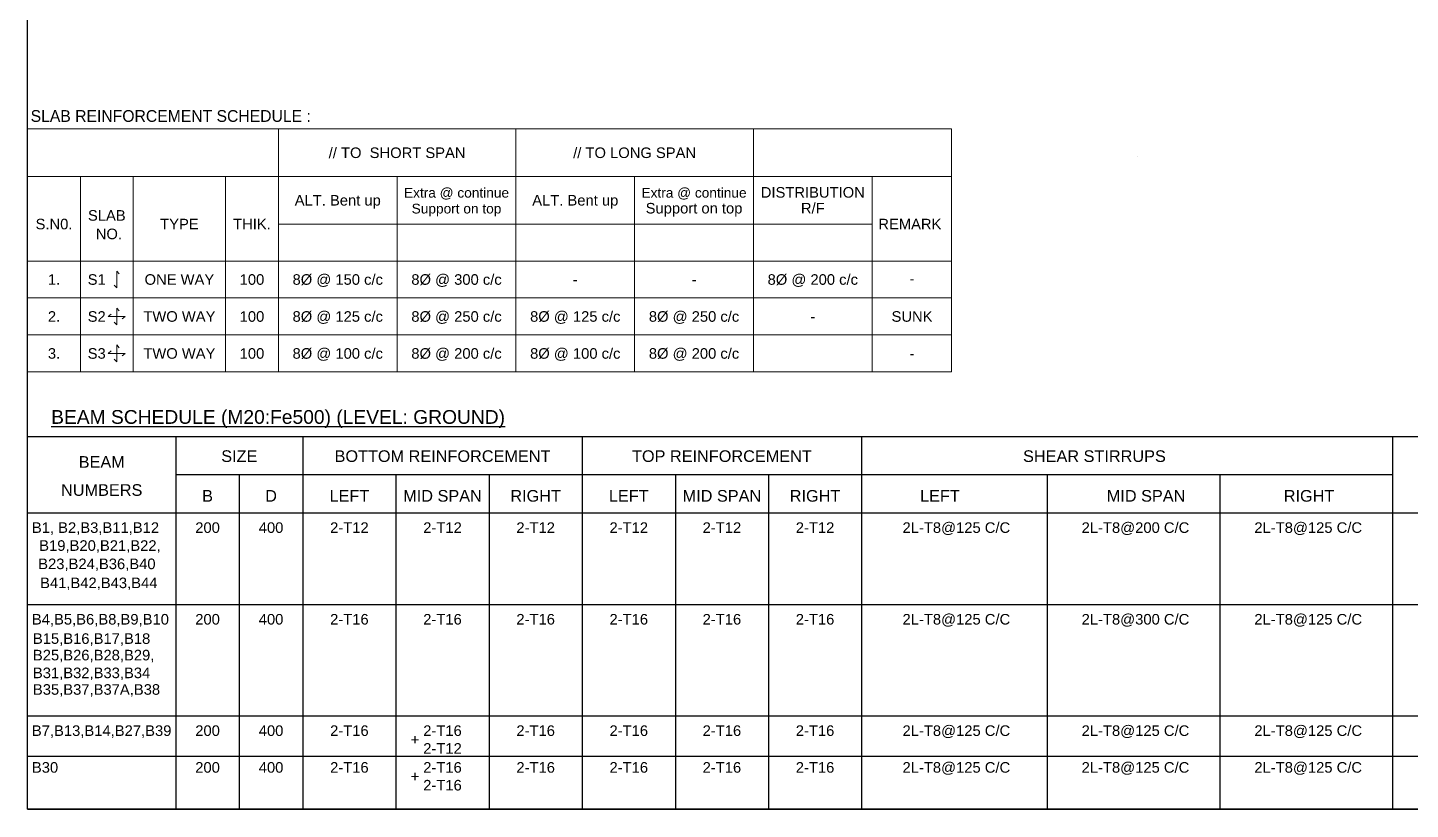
# Model space of a CAD drawing. Header units: metres. Extents: x 1689 to 2066, y 219 to 408.
# Drawn here: x 1731.81 to 1744.89, y 287.6 to 294.99 of the extents above; entities that cross this region are included whole.
import ezdxf
from ezdxf.enums import TextEntityAlignment as Align

# ---------------------------------------------------------------- set-up
doc = ezdxf.new("R2010")
doc.units = ezdxf.units.M
doc.header["$LTSCALE"] = 1.5
doc.layers.add('FORMAT - STR', color=7, linetype='Continuous', lineweight=25)
doc.layers.add('SCHEDULE - TEXT - STR', color=7, linetype='Continuous', lineweight=18)
for name, color, linetype in [('Schedule Border', 60, 'Continuous'), ('Schedule Header', 4, 'Continuous'), ('Schedule Line', 60, 'Continuous'), ('Text', 31, 'Continuous')]:
    doc.layers.add(name, color=color, linetype=linetype)
doc.styles.add('PRADEEP - BOLD - STR', font='ANTQUAB.TTF')
doc.styles.add('PRADEEP - STR', font='swissel.ttf')
doc.styles.add('SC-FGT2', font='sanss___.ttf')
doc.styles.add('SC-FTG1', font='sanss___.ttf')

msp = doc.modelspace()

# ---------------------------------------------------------------- linework, layer by layer
at = {"layer": 'Defpoints', "color": 1, "linetype": 'Continuous', "lineweight": 30}
msp.add_line((1742.31349, 293.771), (1742.31349, 293.771), dxfattribs=at)
at = {"layer": 'FORMAT - STR'}
msp.add_lwpolyline([(1752.81349, 302.45131), (1752.81349, 287.60131), (1731.81349, 287.60131), (1731.81349, 302.45131)], close=True, dxfattribs=at)
msp.add_lwpolyline([(1752.81349, 302.45131), (1752.81349, 287.60131), (1731.81349, 287.60131), (1731.81349, 302.45131)], close=True, dxfattribs=at)
at = {"layer": 'SCHEDULE - TEXT - STR', "ltscale": 0.05}
for p, q in [((1731.81349, 294.03234), (1731.81349, 291.73581)), ((1731.81349, 294.03234), (1740.55028, 294.03234)), ((1734.1849, 294.03234), (1734.1849, 291.73581)), ((1736.43151, 294.03234), (1736.43151, 291.73581)), ((1738.67811, 294.03234), (1738.67811, 291.73581)), ((1740.55028, 294.03234), (1740.55028, 291.73581)), ((1731.81349, 293.58302), (1740.55028, 293.58302)), ((1732.31273, 293.58302), (1732.31273, 291.73581)), ((1732.81198, 293.58302), (1732.81198, 291.73581)), ((1733.68566, 293.58302), (1733.68566, 291.73581)), ((1735.30821, 293.58302), (1735.30821, 291.73581)), ((1737.55481, 293.58302), (1737.55481, 291.73581)), ((1739.80141, 293.58302), (1739.80141, 291.73581)), ((1734.1849, 293.1337), (1739.80141, 293.1337)), ((1731.81349, 292.78423), (1740.55028, 292.78423)), ((1731.81349, 292.43476), (1740.55028, 292.43476)), ((1731.81349, 292.08528), (1740.55028, 292.08528)), ((1731.81349, 291.73581), (1740.55028, 291.73581))]:
    msp.add_line(p, q, dxfattribs=at)
at = {"layer": 'SCHEDULE - TEXT - STR', "color": 3}
for p, q in [((1732.65597, 292.68937), (1732.65597, 292.52961)), ((1732.65597, 292.68937), (1732.67933, 292.66241)), ((1732.65597, 292.52961), (1732.6326, 292.55657))]:
    msp.add_line(p, q, dxfattribs=at)
at = {"layer": 'SCHEDULE - TEXT - STR', "color": 1}
for p, q in [((1732.65597, 292.3399), (1732.65597, 292.18014)), ((1732.65597, 292.3399), (1732.67933, 292.31294)), ((1732.57609, 292.26002), (1732.60305, 292.28338)), ((1732.73584, 292.26002), (1732.57609, 292.26002)), ((1732.65597, 292.18014), (1732.6326, 292.2071)), ((1732.73584, 292.26002), (1732.70889, 292.23666)), ((1732.57609, 291.91055), (1732.60305, 291.93391)), ((1732.73584, 291.91055), (1732.57609, 291.91055)), ((1732.65597, 291.99043), (1732.65597, 291.83067)), ((1732.65597, 291.99043), (1732.67933, 291.96347)), ((1732.73584, 291.91055), (1732.70889, 291.88718)), ((1732.65597, 291.83067), (1732.6326, 291.85763))]:
    msp.add_line(p, q, dxfattribs=at)
at = {"layer": 'Schedule Border'}
for p, q in [((1731.81349, 291.1251), (1746.92531, 291.1251)), ((1733.21489, 291.1251), (1733.21489, 287.60131)), ((1734.41609, 291.1251), (1734.41609, 287.60131)), ((1737.05873, 291.1251), (1737.05873, 287.60131)), ((1739.70138, 291.1251), (1739.70138, 287.60131)), ((1744.72311, 291.1251), (1744.72311, 287.60131))]:
    msp.add_line(p, q, dxfattribs=at)
at = {"layer": 'Schedule Line'}
for p, q in [((1733.21489, 290.76474), (1744.72311, 290.76474)), ((1733.81549, 290.76474), (1733.81549, 287.60131)), ((1735.29697, 290.76474), (1735.29697, 287.60131)), ((1736.17785, 290.76474), (1736.17785, 287.60131)), ((1737.93962, 290.76474), (1737.93962, 287.60131)), ((1738.8205, 290.76474), (1738.8205, 287.60131)), ((1741.45537, 290.76474), (1741.45537, 287.60131)), ((1743.08924, 290.76474), (1743.08924, 287.60131)), ((1731.81349, 290.40438), (1746.92531, 290.40438)), ((1731.81349, 290.40438), (1746.92531, 290.40438)), ((1731.81349, 289.53795), (1746.92531, 289.53795)), ((1731.81349, 288.48512), (1746.92531, 288.48512)), ((1731.81349, 288.48512), (1746.92531, 288.48512)), ((1731.81349, 288.10468), (1746.92531, 288.10468)), ((1731.81349, 287.60131), (1746.92531, 287.60131))]:
    msp.add_line(p, q, dxfattribs=at)

# ---------------------------------------------------------------- texts
at = {"layer": 'SCHEDULE - TEXT - STR', "style": 'PRADEEP - BOLD - STR'}
msp.add_text('SLAB REINFORCEMENT SCHEDULE :', height=0.1111111, dxfattribs=at).set_placement((1731.84182, 294.09961))
at = {"layer": 'SCHEDULE - TEXT - STR', "style": 'PRADEEP - STR'}
for s, height, p in [('// TO  SHORT SPAN', 0.0998491, (1735.30821, 293.75776)), ('// TO LONG SPAN', 0.0998491, (1737.55481, 293.75776)), ('Extra @ continue', 0.0925926, (1735.86986, 293.38332)), ('Extra @ continue', 0.0925926, (1738.11646, 293.38332)), ('DISTRIBUTION', 0.0998491, (1739.23976, 293.38332)), ('ALT. Bent up', 0.0998491, (1734.74656, 293.30843)), ('ALT. Bent up', 0.0998491, (1736.99316, 293.30843)), ('SLAB', 0.099849, (1732.56236, 293.1653)), ('Support on top', 0.0925926, (1735.86986, 293.23355)), ('Support on top', 0.0998491, (1738.11646, 293.23355)), ('R/F', 0.099849, (1739.23976, 293.23355)), ('S.N0.', 0.099849, (1732.06311, 293.08377)), (' NO.', 0.099849, (1732.56236, 292.99056)), ('TYPE', 0.099849, (1733.24882, 293.08377)), ('THIK.', 0.099849, (1733.93528, 293.08377)), ('REMARK', 0.099849, (1740.15784, 293.08377)), ('1.', 0.099849, (1732.06311, 292.55957)), ('2.', 0.099849, (1732.06311, 292.2101)), ('3.', 0.099849, (1732.06311, 291.86062))]:
    msp.add_text(s, height=height, dxfattribs=at).set_placement(p, align=Align.CENTER)
at = {"layer": 'SCHEDULE - TEXT - STR', "color": 3, "style": 'PRADEEP - STR'}
for s, height, p in [('S1', 0.099849, (1732.46662, 292.55957)), ('ONE WAY', 0.099849, (1733.24882, 292.55957)), ('100', 0.099849, (1733.93528, 292.55957)), ('8%%C @ 150 c/c', 0.0998491, (1734.74656, 292.55957)), ('8%%C @ 300 c/c', 0.0998491, (1735.86986, 292.55957)), ('-', 0.09985, (1736.99316, 292.55957)), ('-', 0.09985, (1738.11646, 292.55957)), ('8%%C @ 200 c/c', 0.0998491, (1739.23976, 292.55957))]:
    msp.add_text(s, height=height, dxfattribs=at).set_placement(p, align=Align.CENTER)
at = {"layer": 'SCHEDULE - TEXT - STR', "color": 1, "style": 'PRADEEP - STR'}
for s, height, p in [('-', 0.09985, (1740.17826, 292.56759)), ('S2', 0.099849, (1732.46662, 292.2101)), ('TWO WAY', 0.099849, (1733.24882, 292.2101)), ('100', 0.099849, (1733.93528, 292.2101)), ('8%%C @ 125 c/c', 0.0998491, (1734.74656, 292.2101)), ('8%%C @ 250 c/c', 0.0998491, (1735.86986, 292.2101)), ('8%%C @ 125 c/c', 0.0998491, (1736.99316, 292.2101)), ('8%%C @ 250 c/c', 0.0998491, (1738.11646, 292.2101)), ('SUNK', 0.099849, (1740.17826, 292.2101)), ('-', 0.09985, (1739.23976, 292.2101)), ('S3', 0.099849, (1732.46662, 291.86062)), ('TWO WAY', 0.099849, (1733.24882, 291.86062)), ('100', 0.099849, (1733.93528, 291.86062)), ('8%%C @ 100 c/c', 0.0998491, (1734.74656, 291.86062)), ('8%%C @ 200 c/c', 0.0998491, (1735.86986, 291.86062)), ('8%%C @ 100 c/c', 0.0998491, (1736.99316, 291.86062)), ('8%%C @ 200 c/c', 0.0998491, (1738.11646, 291.86062)), ('-', 0.09985, (1740.17826, 291.86062))]:
    msp.add_text(s, height=height, dxfattribs=at).set_placement(p, align=Align.CENTER)
at = {"layer": 'Schedule Header', "style": 'SC-FTG1'}
msp.add_text('%%UBEAM SCHEDULE (M20:Fe500) (LEVEL: GROUND)', height=0.1301301, dxfattribs=at).set_placement((1732.03595, 291.24522))
for s, height, p in [('SIZE', 0.11011, (1733.81549, 290.88486)), ('BOTTOM REINFORCEMENT', 0.1101101, (1735.73741, 290.88486)), ('TOP REINFORCEMENT', 0.1101101, (1738.38006, 290.88486)), ('SHEAR STIRRUPS', 0.1101101, (1741.90358, 290.88486)), ('NUMBERS', 0.11011, (1732.51419, 290.56454))]:
    msp.add_text(s, height=height, dxfattribs=at).set_placement(p, align=Align.CENTER)
for s, p in [('BEAM', (1732.51419, 290.88486)), ('B', (1733.51519, 290.56454)), ('D', (1734.11579, 290.56454)), ('LEFT', (1734.85653, 290.56454)), ('MID SPAN', (1735.73741, 290.56454)), ('RIGHT', (1736.61829, 290.56454)), ('LEFT', (1737.49917, 290.56454)), ('MID SPAN', (1738.38006, 290.56454)), ('RIGHT', (1739.26094, 290.56454)), ('LEFT', (1740.44212, 290.56454)), ('MID SPAN', (1742.39207, 290.56454)), ('RIGHT', (1743.93361, 290.56454))]:
    msp.add_text(s, height=0.11011, dxfattribs=at).set_placement(p, align=Align.MIDDLE)
at = {"layer": 'Text', "style": 'SC-FGT2'}
for s, height, p in [('B1, B2,B3,B11,B12', 0.0999535, (1731.85353, 290.26424)), ('B19,B20,B21,B22,', 0.0999535, (1731.92281, 290.09465)), ('B23,B24,B36,B40', 0.0999535, (1731.91336, 289.92152)), ('B4,B5,B6,B8,B9,B10', 0.0999535, (1731.85353, 289.39781)), ('B15,B16,B17,B18', 0.0999535, (1731.86314, 289.21528)), ('B25,B26,B28,B29,', 0.0999535, (1731.86314, 289.05923)), ('B31,B32,B33,B34', 0.0999535, (1731.86314, 288.89104)), ('B35,B37,B37A,B38', 0.0999535, (1731.86314, 288.73428)), ('B7,B13,B14,B27,B39', 0.0999535, (1731.85353, 288.34498)), ('B30', 0.099954, (1731.85353, 287.99757))]:
    msp.add_text(s, height=height, dxfattribs=at).set_placement(p, align=Align.MIDDLE_LEFT)
for s, height, p in [('200', 0.099954, (1733.51519, 290.26424)), ('400', 0.099954, (1734.11579, 290.26424)), ('2-T12', 0.099954, (1734.85653, 290.26424)), ('2-T12', 0.099954, (1735.73741, 290.26424)), ('2-T12', 0.099954, (1736.61829, 290.26424)), ('2-T12', 0.099954, (1737.49917, 290.26424)), ('2-T12', 0.099954, (1738.38006, 290.26424)), ('2-T12', 0.099954, (1739.26094, 290.26424)), (' 2L-T8@125 C/C', 0.0999535, (1740.57837, 290.26424)), (' 2L-T8@200 C/C', 0.0999535, (1742.2723, 290.26424)), (' 2L-T8@125 C/C', 0.0999535, (1743.90617, 290.26424)), ('200', 0.099954, (1733.51519, 289.39781)), ('400', 0.099954, (1734.11579, 289.39781)), ('2-T16', 0.099954, (1734.85653, 289.39781)), ('2-T16', 0.099954, (1735.73741, 289.39781)), ('2-T16', 0.099954, (1736.61829, 289.39781)), ('2-T16', 0.099954, (1737.49917, 289.39781)), ('2-T16', 0.099954, (1738.38006, 289.39781)), ('2-T16', 0.099954, (1739.26094, 289.39781)), (' 2L-T8@125 C/C', 0.0999535, (1740.57837, 289.39781)), (' 2L-T8@300 C/C', 0.0999535, (1742.2723, 289.39781)), (' 2L-T8@125 C/C', 0.0999535, (1743.90617, 289.39781)), ('200', 0.099954, (1733.51519, 288.34498)), ('400', 0.099954, (1734.11579, 288.34498)), ('2-T16', 0.099954, (1734.85653, 288.34498)), ('2-T16', 0.099954, (1735.73741, 288.34498)), ('2-T16', 0.099954, (1736.61829, 288.34498)), ('2-T16', 0.099954, (1737.49917, 288.34498)), ('2-T16', 0.099954, (1738.38006, 288.34498)), ('2-T16', 0.099954, (1739.26094, 288.34498)), (' 2L-T8@125 C/C', 0.0999535, (1740.57837, 288.34498)), (' 2L-T8@125 C/C', 0.0999535, (1742.2723, 288.34498)), (' 2L-T8@125 C/C', 0.0999535, (1743.90617, 288.34498)), ('+', 0.09995, (1735.47715, 288.26089)), ('2-T12', 0.099954, (1735.73741, 288.17681)), ('200', 0.099954, (1733.51519, 287.99757)), ('400', 0.099954, (1734.11579, 287.99757)), ('2-T16', 0.099954, (1734.85653, 287.99757)), ('2-T16', 0.099954, (1735.73741, 287.99757)), ('2-T16', 0.099954, (1736.61829, 287.99757)), ('2-T16', 0.099954, (1737.49917, 287.99757)), ('2-T16', 0.099954, (1738.38006, 287.99757)), ('2-T16', 0.099954, (1739.26094, 287.99757)), (' 2L-T8@125 C/C', 0.0999535, (1740.57837, 287.99757)), (' 2L-T8@125 C/C', 0.0999535, (1742.2723, 287.99757)), (' 2L-T8@125 C/C', 0.0999535, (1743.90617, 287.99757)), ('+', 0.09995, (1735.47715, 287.91348)), ('2-T16', 0.099954, (1735.73741, 287.8294))]:
    msp.add_text(s, height=height, dxfattribs=at).set_placement(p, align=Align.MIDDLE_CENTER)
at = {"layer": 'Text', "insert": (1731.93127, 289.79185), "char_height": 0.0999535, "width": 0.3253253, "attachment_point": 1, "style": 'SC-FGT2'}
msp.add_mtext('B41,B42,B43,B44', dxfattribs=at)

doc.saveas('drawing.dxf')
